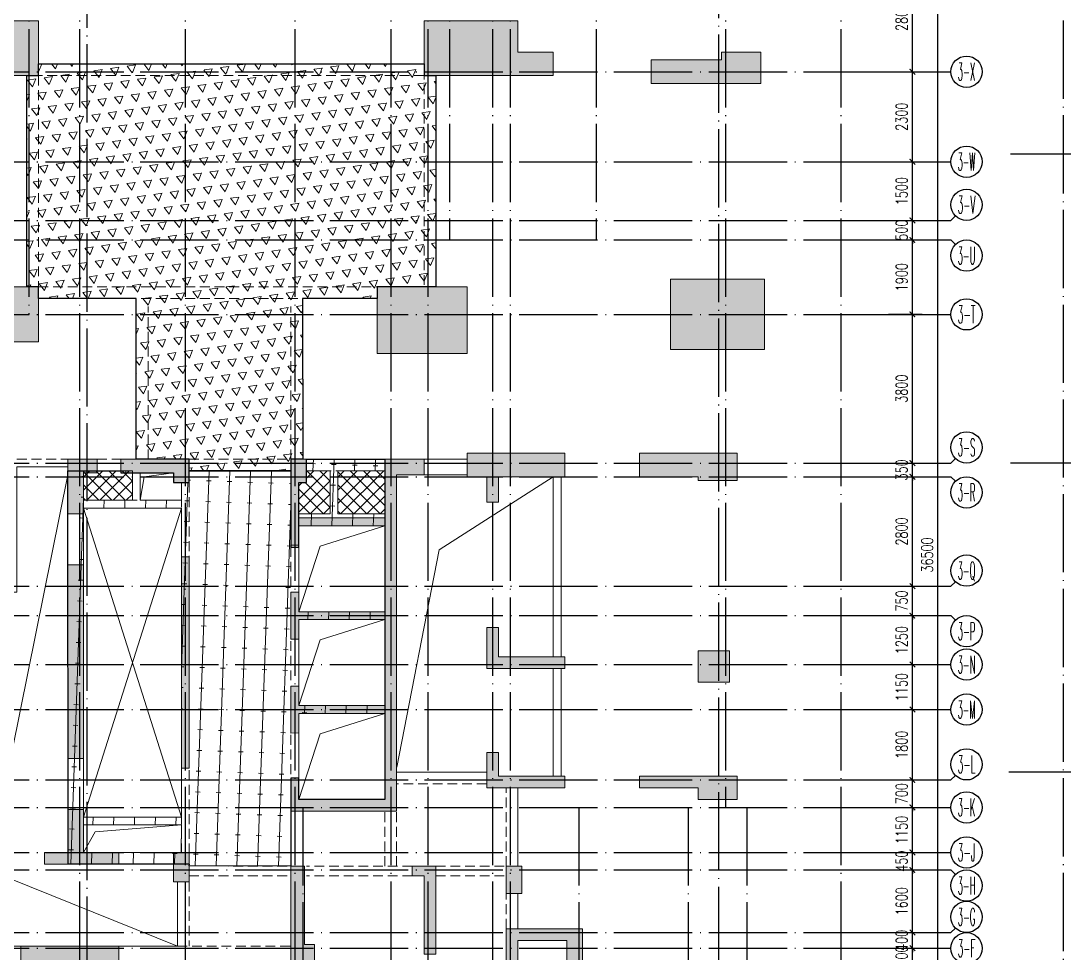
# Model space of a CAD drawing. Header units: millimetres. Extents: x 1089227 to 13101469, y 618865 to 10240562.
# Drawn here: x 2739907 to 2766559, y 4855332 to 4879157 of the extents above; entities that cross this region are included whole.
import ezdxf
from ezdxf.enums import TextEntityAlignment as Align

# ---------------------------------------------------------------- set-up
doc = ezdxf.new("R2010")
doc.units = ezdxf.units.MM
doc.header["$LTSCALE"] = 1000
doc.header["$PDMODE"] = 3
doc.header["$PDSIZE"] = 200
doc.linetypes.add('DOTE', pattern=[2.42, 2, -0.2, 0.02, -0.2])
doc.linetypes.add('HIDDEN', pattern=[0.375, 0.25, -0.125])
doc.layers.get('0').update_dxf_attribs({"linetype": 'CONTINUOUS'})
doc.layers.get('Defpoints').update_dxf_attribs({"linetype": 'CONTINUOUS'})
for name, color, linetype in [('AXIS', 3, 'CONTINUOUS'), ('AXIS_TEXT', 7, 'CONTINUOUS'), ('C-H', 8, 'CONTINUOUS'), ('DOTE', 1, 'DOTE'), ('降板范围', 7, 'CONTINUOUS')]:
    doc.layers.add(name, color=color, linetype=linetype)
for name, color, linetype, lineweight in [('S-BEAM-DASH', 4, 'HIDDEN', 0), ('S-BEAM-SE-DASH', 3, 'HIDDEN', 0), ('S-HOLE', 11, 'CONTINUOUS', 0), ('S-SLAB', 160, 'CONTINUOUS', 0), ('S-SLAB-HATCH', 73, 'CONTINUOUS', 0), ('S-WALL', 31, 'CONTINUOUS', 0)]:
    doc.layers.add(name, color=color, linetype=linetype, lineweight=lineweight)
doc.styles.add('_TCH_AXIS', font='COMPLEX', dxfattribs={"bigfont": 'AllInOneBig.shx'})
doc.styles.add('_TCH_DIM_T3', font='SIMPLEX', dxfattribs={"width": 0.705882, "bigfont": 'AllInOneBig.shx'})
doc.styles.add('COMPLEX', font='COMPLEX', dxfattribs={"bigfont": 'AllInOneBig.shx'})
doc.dimstyles.new('_TCH_ARCH&&100', dxfattribs={"dimtxt": 297.5, "dimasz": 100, "dimexe": 250, "dimexo": 300, "dimgap": 126.25, "dimtad": 1, "dimdec": 0, "dimzin": 0, "dimdsep": 46, "dimtxsty": '_TCH_DIM_T3', "dimblk": 'ARCHTICK', "dimcen": 0.09, "dimclrt": 7, "dimazin": 2, "dimtfac": 1, "dimtdec": 0, "dimtix": 1, "dimtmove": 2, "dimatfit": 3, "dimfxl": 0, "dimtolj": 1, "dimtzin": 0, "dimarcsym": 0})
pattern_1 = [(45, (-3932663.66, -307755.75), (-168.379802, 168.379802), []), (135, (-3932663.66, -307755.75), (-168.379802, -168.379802), [])]

# ---------------------------------------------------------------- blocks, each defined once
blk = doc.blocks.new('_AXISO')
blk.add_circle((0, 0), 0.5)
at = {"layer": 'AXIS_TEXT', "style": 'COMPLEX', "width": 1.041667}
blk.add_attdef('A', text='', height=0.56, dxfattribs=at).set_placement((-0.25, -0.28), (0.25, -0.28), align=Align.FIT)
blk = doc.blocks.new('_ArchTick')
at = {"color": 0, "linetype": 'ByBlock', "const_width": 0.3}
blk.add_lwpolyline([(-0.71, -0.71), (0.71, 0.71)], dxfattribs=at)
blk = doc.blocks.new('*D160')
at = {"layer": 'AXIS', "color": 0, "lineweight": -2, "transparency": 16777216}
for p, q in [((-113808, 58546), (-112296, 58546)), ((-112546, 22046), (-112546, 58546)), ((-113808, 22046), (-112296, 22046))]:
    blk.add_line(p, q, dxfattribs=at)
at = {"layer": 'Defpoints', "color": 0, "transparency": 16777216}
for p in [(-114108, 58546), (-112546, 58546), (-114108, 22046)]:
    blk.add_point(p, dxfattribs=at)
at = {"layer": 'AXIS', "color": 0, "lineweight": -2, "transparency": 16777216, "xscale": 100, "yscale": 100, "zscale": 100}
for p, rotation in [((-112546, 58546), 90), ((-112546, 22046), 270)]:
    blk.add_blockref('_ArchTick', p, dxfattribs=dict(at, rotation=rotation))
at = {"layer": 'AXIS', "color": 7, "transparency": 16777216, "insert": (-112821, 40296), "char_height": 297.5, "attachment_point": 5, "rotation": 90, "style": '_TCH_DIM_T3'}
blk.add_mtext('\\A1;36500', dxfattribs=at)
blk = doc.blocks.new('*D165')
at = {"layer": 'AXIS', "color": 0, "lineweight": -2, "transparency": 16777216}
for p, q in [((-113808, 30246), (-112947, 30246)), ((-113197, 30246), (-113197, 30346)), ((-113197, 29846), (-113197, 30246)), ((-113808, 29846), (-112947, 29846)), ((-113197, 29846), (-113197, 29746))]:
    blk.add_line(p, q, dxfattribs=at)
at = {"layer": 'Defpoints', "color": 0, "transparency": 16777216}
for p in [(-114108, 30246), (-113197, 30246), (-114108, 29846)]:
    blk.add_point(p, dxfattribs=at)
at = {"layer": 'AXIS', "color": 0, "lineweight": -2, "transparency": 16777216, "xscale": 100, "yscale": 100, "zscale": 100}
for p, rotation in [((-113197, 30246), 270), ((-113197, 29846), 90)]:
    blk.add_blockref('_ArchTick', p, dxfattribs=dict(at, rotation=rotation))
at = {"layer": 'AXIS', "color": 7, "transparency": 16777216, "insert": (-113472, 30046), "char_height": 297.5, "attachment_point": 5, "rotation": 90, "style": '_TCH_DIM_T3'}
blk.add_mtext('\\A1;400', dxfattribs=at)
blk = doc.blocks.new('*D166')
at = {"layer": 'AXIS', "color": 0, "lineweight": -2, "transparency": 16777216}
for p, q in [((-113197, 30646), (-113197, 30746)), ((-113808, 30646), (-112947, 30646)), ((-113197, 30246), (-113197, 30646)), ((-113808, 30246), (-112947, 30246)), ((-113197, 30246), (-113197, 30146))]:
    blk.add_line(p, q, dxfattribs=at)
at = {"layer": 'Defpoints', "color": 0, "transparency": 16777216}
for p in [(-114108, 30646), (-113197, 30646), (-114108, 30246)]:
    blk.add_point(p, dxfattribs=at)
at = {"layer": 'AXIS', "color": 0, "lineweight": -2, "transparency": 16777216, "xscale": 100, "yscale": 100, "zscale": 100}
for p, rotation in [((-113197, 30646), 270), ((-113197, 30246), 90)]:
    blk.add_blockref('_ArchTick', p, dxfattribs=dict(at, rotation=rotation))
at = {"layer": 'AXIS', "color": 7, "transparency": 16777216, "insert": (-113472, 30446), "char_height": 297.5, "attachment_point": 5, "rotation": 90, "style": '_TCH_DIM_T3'}
blk.add_mtext('\\A1;400', dxfattribs=at)
blk = doc.blocks.new('*D167')
at = {"layer": 'AXIS', "color": 0, "lineweight": -2, "transparency": 16777216}
for p, q in [((-113808, 32246), (-112947, 32246)), ((-113197, 30646), (-113197, 32246)), ((-113808, 30646), (-112947, 30646))]:
    blk.add_line(p, q, dxfattribs=at)
at = {"layer": 'Defpoints', "color": 0, "transparency": 16777216}
for p in [(-114108, 32246), (-113197, 32246), (-114108, 30646)]:
    blk.add_point(p, dxfattribs=at)
at = {"layer": 'AXIS', "color": 0, "lineweight": -2, "transparency": 16777216, "xscale": 100, "yscale": 100, "zscale": 100}
for p, rotation in [((-113197, 32246), 90), ((-113197, 30646), 270)]:
    blk.add_blockref('_ArchTick', p, dxfattribs=dict(at, rotation=rotation))
at = {"layer": 'AXIS', "color": 7, "transparency": 16777216, "insert": (-113472, 31446), "char_height": 297.5, "attachment_point": 5, "rotation": 90, "style": '_TCH_DIM_T3'}
blk.add_mtext('\\A1;1600', dxfattribs=at)
blk = doc.blocks.new('*D168')
at = {"layer": 'AXIS', "color": 0, "lineweight": -2, "transparency": 16777216}
for p, q in [((-113197, 32696), (-113197, 32796)), ((-113808, 32696), (-112947, 32696)), ((-113197, 32246), (-113197, 32696)), ((-113808, 32246), (-112947, 32246)), ((-113197, 32246), (-113197, 32146))]:
    blk.add_line(p, q, dxfattribs=at)
at = {"layer": 'Defpoints', "color": 0, "transparency": 16777216}
for p in [(-114108, 32696), (-113197, 32696), (-114108, 32246)]:
    blk.add_point(p, dxfattribs=at)
at = {"layer": 'AXIS', "color": 0, "lineweight": -2, "transparency": 16777216, "xscale": 100, "yscale": 100, "zscale": 100}
for p, rotation in [((-113197, 32696), 270), ((-113197, 32246), 90)]:
    blk.add_blockref('_ArchTick', p, dxfattribs=dict(at, rotation=rotation))
at = {"layer": 'AXIS', "color": 7, "transparency": 16777216, "insert": (-113472, 32471), "char_height": 297.5, "attachment_point": 5, "rotation": 90, "style": '_TCH_DIM_T3'}
blk.add_mtext('\\A1;450', dxfattribs=at)
blk = doc.blocks.new('*D169')
at = {"layer": 'AXIS', "color": 0, "lineweight": -2, "transparency": 16777216}
for p, q in [((-113808, 33846), (-112947, 33846)), ((-113197, 32696), (-113197, 33846)), ((-113808, 32696), (-112947, 32696))]:
    blk.add_line(p, q, dxfattribs=at)
at = {"layer": 'Defpoints', "color": 0, "transparency": 16777216}
for p in [(-114108, 33846), (-113197, 33846), (-114108, 32696)]:
    blk.add_point(p, dxfattribs=at)
at = {"layer": 'AXIS', "color": 0, "lineweight": -2, "transparency": 16777216, "xscale": 100, "yscale": 100, "zscale": 100}
for p, rotation in [((-113197, 33846), 90), ((-113197, 32696), 270)]:
    blk.add_blockref('_ArchTick', p, dxfattribs=dict(at, rotation=rotation))
at = {"layer": 'AXIS', "color": 7, "transparency": 16777216, "insert": (-113472, 33271), "char_height": 297.5, "attachment_point": 5, "rotation": 90, "style": '_TCH_DIM_T3'}
blk.add_mtext('\\A1;1150', dxfattribs=at)
blk = doc.blocks.new('*D170')
at = {"layer": 'AXIS', "color": 0, "lineweight": -2, "transparency": 16777216}
for p, q in [((-113808, 34546), (-112947, 34546)), ((-113197, 34546), (-113197, 34646)), ((-113197, 33846), (-113197, 34546)), ((-113808, 33846), (-112947, 33846)), ((-113197, 33846), (-113197, 33746))]:
    blk.add_line(p, q, dxfattribs=at)
at = {"layer": 'Defpoints', "color": 0, "transparency": 16777216}
for p in [(-114108, 34546), (-113197, 34546), (-114108, 33846)]:
    blk.add_point(p, dxfattribs=at)
at = {"layer": 'AXIS', "color": 0, "lineweight": -2, "transparency": 16777216, "xscale": 100, "yscale": 100, "zscale": 100}
for p, rotation in [((-113197, 34546), 270), ((-113197, 33846), 90)]:
    blk.add_blockref('_ArchTick', p, dxfattribs=dict(at, rotation=rotation))
at = {"layer": 'AXIS', "color": 7, "transparency": 16777216, "insert": (-113472, 34196), "char_height": 297.5, "attachment_point": 5, "rotation": 90, "style": '_TCH_DIM_T3'}
blk.add_mtext('\\A1;700', dxfattribs=at)
blk = doc.blocks.new('*D171')
at = {"layer": 'AXIS', "color": 0, "lineweight": -2, "transparency": 16777216}
for p, q in [((-113808, 36346), (-112947, 36346)), ((-113197, 34546), (-113197, 36346)), ((-113808, 34546), (-112947, 34546))]:
    blk.add_line(p, q, dxfattribs=at)
at = {"layer": 'Defpoints', "color": 0, "transparency": 16777216}
for p in [(-114108, 36346), (-113197, 36346), (-114108, 34546)]:
    blk.add_point(p, dxfattribs=at)
at = {"layer": 'AXIS', "color": 0, "lineweight": -2, "transparency": 16777216, "xscale": 100, "yscale": 100, "zscale": 100}
for p, rotation in [((-113197, 36346), 90), ((-113197, 34546), 270)]:
    blk.add_blockref('_ArchTick', p, dxfattribs=dict(at, rotation=rotation))
at = {"layer": 'AXIS', "color": 7, "transparency": 16777216, "insert": (-113472, 35446), "char_height": 297.5, "attachment_point": 5, "rotation": 90, "style": '_TCH_DIM_T3'}
blk.add_mtext('\\A1;1800', dxfattribs=at)
blk = doc.blocks.new('*D172')
at = {"layer": 'AXIS', "color": 0, "lineweight": -2, "transparency": 16777216}
for p, q in [((-113808, 37496), (-112947, 37496)), ((-113197, 36346), (-113197, 37496)), ((-113808, 36346), (-112947, 36346))]:
    blk.add_line(p, q, dxfattribs=at)
at = {"layer": 'Defpoints', "color": 0, "transparency": 16777216}
for p in [(-114108, 37496), (-113197, 37496), (-114108, 36346)]:
    blk.add_point(p, dxfattribs=at)
at = {"layer": 'AXIS', "color": 0, "lineweight": -2, "transparency": 16777216, "xscale": 100, "yscale": 100, "zscale": 100}
for p, rotation in [((-113197, 37496), 90), ((-113197, 36346), 270)]:
    blk.add_blockref('_ArchTick', p, dxfattribs=dict(at, rotation=rotation))
at = {"layer": 'AXIS', "color": 7, "transparency": 16777216, "insert": (-113472, 36921), "char_height": 297.5, "attachment_point": 5, "rotation": 90, "style": '_TCH_DIM_T3'}
blk.add_mtext('\\A1;1150', dxfattribs=at)
blk = doc.blocks.new('*D173')
at = {"layer": 'AXIS', "color": 0, "lineweight": -2, "transparency": 16777216}
for p, q in [((-113808, 38746), (-112947, 38746)), ((-113197, 37496), (-113197, 38746)), ((-113808, 37496), (-112947, 37496))]:
    blk.add_line(p, q, dxfattribs=at)
at = {"layer": 'Defpoints', "color": 0, "transparency": 16777216}
for p in [(-114108, 38746), (-113197, 38746), (-114108, 37496)]:
    blk.add_point(p, dxfattribs=at)
at = {"layer": 'AXIS', "color": 0, "lineweight": -2, "transparency": 16777216, "xscale": 100, "yscale": 100, "zscale": 100}
for p, rotation in [((-113197, 38746), 90), ((-113197, 37496), 270)]:
    blk.add_blockref('_ArchTick', p, dxfattribs=dict(at, rotation=rotation))
at = {"layer": 'AXIS', "color": 7, "transparency": 16777216, "insert": (-113472, 38121), "char_height": 297.5, "attachment_point": 5, "rotation": 90, "style": '_TCH_DIM_T3'}
blk.add_mtext('\\A1;1250', dxfattribs=at)
blk = doc.blocks.new('*D174')
at = {"layer": 'AXIS', "color": 0, "lineweight": -2, "transparency": 16777216}
for p, q in [((-113808, 39496), (-112947, 39496)), ((-113197, 39496), (-113197, 39596)), ((-113197, 38746), (-113197, 39496)), ((-113808, 38746), (-112947, 38746)), ((-113197, 38746), (-113197, 38646))]:
    blk.add_line(p, q, dxfattribs=at)
at = {"layer": 'Defpoints', "color": 0, "transparency": 16777216}
for p in [(-114108, 39496), (-113197, 39496), (-114108, 38746)]:
    blk.add_point(p, dxfattribs=at)
at = {"layer": 'AXIS', "color": 0, "lineweight": -2, "transparency": 16777216, "xscale": 100, "yscale": 100, "zscale": 100}
for p, rotation in [((-113197, 39496), 270), ((-113197, 38746), 90)]:
    blk.add_blockref('_ArchTick', p, dxfattribs=dict(at, rotation=rotation))
at = {"layer": 'AXIS', "color": 7, "transparency": 16777216, "insert": (-113472, 39121), "char_height": 297.5, "attachment_point": 5, "rotation": 90, "style": '_TCH_DIM_T3'}
blk.add_mtext('\\A1;750', dxfattribs=at)
blk = doc.blocks.new('*D175')
at = {"layer": 'AXIS', "color": 0, "lineweight": -2, "transparency": 16777216}
for p, q in [((-113808, 42296), (-112947, 42296)), ((-113197, 39496), (-113197, 42296)), ((-113808, 39496), (-112947, 39496))]:
    blk.add_line(p, q, dxfattribs=at)
at = {"layer": 'Defpoints', "color": 0, "transparency": 16777216}
for p in [(-114108, 42296), (-113197, 42296), (-114108, 39496)]:
    blk.add_point(p, dxfattribs=at)
at = {"layer": 'AXIS', "color": 0, "lineweight": -2, "transparency": 16777216, "xscale": 100, "yscale": 100, "zscale": 100}
for p, rotation in [((-113197, 42296), 90), ((-113197, 39496), 270)]:
    blk.add_blockref('_ArchTick', p, dxfattribs=dict(at, rotation=rotation))
at = {"layer": 'AXIS', "color": 7, "transparency": 16777216, "insert": (-113472, 40896), "char_height": 297.5, "attachment_point": 5, "rotation": 90, "style": '_TCH_DIM_T3'}
blk.add_mtext('\\A1;2800', dxfattribs=at)
blk = doc.blocks.new('*D176')
at = {"layer": 'AXIS', "color": 0, "lineweight": -2, "transparency": 16777216}
for p, q in [((-113808, 42646), (-112947, 42646)), ((-113197, 42646), (-113197, 42746)), ((-113197, 42296), (-113197, 42646)), ((-113808, 42296), (-112947, 42296)), ((-113197, 42296), (-113197, 42196))]:
    blk.add_line(p, q, dxfattribs=at)
at = {"layer": 'Defpoints', "color": 0, "transparency": 16777216}
for p in [(-114108, 42646), (-113197, 42646), (-114108, 42296)]:
    blk.add_point(p, dxfattribs=at)
at = {"layer": 'AXIS', "color": 0, "lineweight": -2, "transparency": 16777216, "xscale": 100, "yscale": 100, "zscale": 100}
for p, rotation in [((-113197, 42646), 270), ((-113197, 42296), 90)]:
    blk.add_blockref('_ArchTick', p, dxfattribs=dict(at, rotation=rotation))
at = {"layer": 'AXIS', "color": 7, "transparency": 16777216, "insert": (-113472, 42471), "char_height": 297.5, "attachment_point": 5, "rotation": 90, "style": '_TCH_DIM_T3'}
blk.add_mtext('\\A1;350', dxfattribs=at)
blk = doc.blocks.new('*D177')
at = {"layer": 'AXIS', "color": 0, "lineweight": -2, "transparency": 16777216}
for p, q in [((-113808, 46446), (-112947, 46446)), ((-113197, 42646), (-113197, 46446)), ((-113808, 42646), (-112947, 42646))]:
    blk.add_line(p, q, dxfattribs=at)
at = {"layer": 'Defpoints', "color": 0, "transparency": 16777216}
for p in [(-114108, 46446), (-113197, 46446), (-114108, 42646)]:
    blk.add_point(p, dxfattribs=at)
at = {"layer": 'AXIS', "color": 0, "lineweight": -2, "transparency": 16777216, "xscale": 100, "yscale": 100, "zscale": 100}
for p, rotation in [((-113197, 46446), 90), ((-113197, 42646), 270)]:
    blk.add_blockref('_ArchTick', p, dxfattribs=dict(at, rotation=rotation))
at = {"layer": 'AXIS', "color": 7, "transparency": 16777216, "insert": (-113472, 44546), "char_height": 297.5, "attachment_point": 5, "rotation": 90, "style": '_TCH_DIM_T3'}
blk.add_mtext('\\A1;3800', dxfattribs=at)
blk = doc.blocks.new('*D178')
at = {"layer": 'AXIS', "color": 0, "lineweight": -2, "transparency": 16777216}
for p, q in [((-113808, 48346), (-112947, 48346)), ((-113197, 46446), (-113197, 48346)), ((-113808, 46446), (-112947, 46446))]:
    blk.add_line(p, q, dxfattribs=at)
at = {"layer": 'Defpoints', "color": 0, "transparency": 16777216}
for p in [(-114108, 48346), (-113197, 48346), (-114108, 46446)]:
    blk.add_point(p, dxfattribs=at)
at = {"layer": 'AXIS', "color": 0, "lineweight": -2, "transparency": 16777216, "xscale": 100, "yscale": 100, "zscale": 100}
for p, rotation in [((-113197, 48346), 90), ((-113197, 46446), 270)]:
    blk.add_blockref('_ArchTick', p, dxfattribs=dict(at, rotation=rotation))
at = {"layer": 'AXIS', "color": 7, "transparency": 16777216, "insert": (-113472, 47396), "char_height": 297.5, "attachment_point": 5, "rotation": 90, "style": '_TCH_DIM_T3'}
blk.add_mtext('\\A1;1900', dxfattribs=at)
blk = doc.blocks.new('*D179')
at = {"layer": 'AXIS', "color": 0, "lineweight": -2, "transparency": 16777216}
for p, q in [((-113808, 48846), (-112947, 48846)), ((-113197, 48846), (-113197, 48946)), ((-113197, 48346), (-113197, 48846)), ((-113808, 48346), (-112947, 48346)), ((-113197, 48346), (-113197, 48246))]:
    blk.add_line(p, q, dxfattribs=at)
at = {"layer": 'Defpoints', "color": 0, "transparency": 16777216}
for p in [(-114108, 48846), (-113197, 48846), (-114108, 48346)]:
    blk.add_point(p, dxfattribs=at)
at = {"layer": 'AXIS', "color": 0, "lineweight": -2, "transparency": 16777216, "xscale": 100, "yscale": 100, "zscale": 100}
for p, rotation in [((-113197, 48846), 270), ((-113197, 48346), 90)]:
    blk.add_blockref('_ArchTick', p, dxfattribs=dict(at, rotation=rotation))
at = {"layer": 'AXIS', "color": 7, "transparency": 16777216, "insert": (-113472, 48596), "char_height": 297.5, "attachment_point": 5, "rotation": 90, "style": '_TCH_DIM_T3'}
blk.add_mtext('\\A1;500', dxfattribs=at)
blk = doc.blocks.new('*D180')
at = {"layer": 'AXIS', "color": 0, "lineweight": -2, "transparency": 16777216}
for p, q in [((-113808, 50346), (-112947, 50346)), ((-113197, 48846), (-113197, 50346)), ((-113808, 48846), (-112947, 48846))]:
    blk.add_line(p, q, dxfattribs=at)
at = {"layer": 'Defpoints', "color": 0, "transparency": 16777216}
for p in [(-114108, 50346), (-113197, 50346), (-114108, 48846)]:
    blk.add_point(p, dxfattribs=at)
at = {"layer": 'AXIS', "color": 0, "lineweight": -2, "transparency": 16777216, "xscale": 100, "yscale": 100, "zscale": 100}
for p, rotation in [((-113197, 50346), 90), ((-113197, 48846), 270)]:
    blk.add_blockref('_ArchTick', p, dxfattribs=dict(at, rotation=rotation))
at = {"layer": 'AXIS', "color": 7, "transparency": 16777216, "insert": (-113472, 49596), "char_height": 297.5, "attachment_point": 5, "rotation": 90, "style": '_TCH_DIM_T3'}
blk.add_mtext('\\A1;1500', dxfattribs=at)
blk = doc.blocks.new('*D181')
at = {"layer": 'AXIS', "color": 0, "lineweight": -2, "transparency": 16777216}
for p, q in [((-113808, 52646), (-112947, 52646)), ((-113197, 50346), (-113197, 52646)), ((-113808, 50346), (-112947, 50346))]:
    blk.add_line(p, q, dxfattribs=at)
at = {"layer": 'Defpoints', "color": 0, "transparency": 16777216}
for p in [(-114108, 52646), (-113197, 52646), (-114108, 50346)]:
    blk.add_point(p, dxfattribs=at)
at = {"layer": 'AXIS', "color": 0, "lineweight": -2, "transparency": 16777216, "xscale": 100, "yscale": 100, "zscale": 100}
for p, rotation in [((-113197, 52646), 90), ((-113197, 50346), 270)]:
    blk.add_blockref('_ArchTick', p, dxfattribs=dict(at, rotation=rotation))
at = {"layer": 'AXIS', "color": 7, "transparency": 16777216, "insert": (-113472, 51496), "char_height": 297.5, "attachment_point": 5, "rotation": 90, "style": '_TCH_DIM_T3'}
blk.add_mtext('\\A1;2300', dxfattribs=at)
blk = doc.blocks.new('*D182')
at = {"layer": 'AXIS', "color": 0, "lineweight": -2, "transparency": 16777216}
for p, q in [((-113808, 55446), (-112947, 55446)), ((-113197, 52646), (-113197, 55446)), ((-113808, 52646), (-112947, 52646))]:
    blk.add_line(p, q, dxfattribs=at)
at = {"layer": 'Defpoints', "color": 0, "transparency": 16777216}
for p in [(-114108, 55446), (-113197, 55446), (-114108, 52646)]:
    blk.add_point(p, dxfattribs=at)
at = {"layer": 'AXIS', "color": 0, "lineweight": -2, "transparency": 16777216, "xscale": 100, "yscale": 100, "zscale": 100}
for p, rotation in [((-113197, 55446), 90), ((-113197, 52646), 270)]:
    blk.add_blockref('_ArchTick', p, dxfattribs=dict(at, rotation=rotation))
at = {"layer": 'AXIS', "color": 7, "transparency": 16777216, "insert": (-113472, 54046), "char_height": 297.5, "attachment_point": 5, "rotation": 90, "style": '_TCH_DIM_T3'}
blk.add_mtext('\\A1;2800', dxfattribs=at)
blk = doc.blocks.new('裙房轴网260428')
at = {"layer": 'DOTE', "color": 16, "linetype": 'DOTE'}
for p, q in [((-109350, 82992.6), (-109350, -1000)), ((-118150, 80217.5), (-118150, -1000)), ((-134290, 75127.8), (-134290, -1000)), ((-110690, 50550), (-1866, 50550)), ((-110690, 42650), (-1866, 42650)), ((-110738.7, 34750), (-43972.1, 34750))]:
    blk.add_line(p, q, dxfattribs=at)
blk = doc.blocks.new('QZ-TL-0808')
at = {"layer": 'C-H'}
for points in [[(-99041, -42818), (-97591, -42818), (-97591, -41818), (-95591, -41818), (-95591, -43218), (-99041, -43218)], [(-85741, -41818), (-83341, -41818), (-83341, -42618), (-82441, -42618), (-82441, -43218), (-85741, -43218)], [(-79941, -43418), (-79941, -42818), (-78141, -42818), (-78141, -42618), (-77141, -42618), (-77141, -43418)], [(-79441, -48418), (-77041, -48418), (-77041, -50218), (-79441, -50218)], [(-98391, -49518), (-97591, -49518), (-97591, -50018), (-95591, -50018), (-95591, -48618), (-97591, -48618), (-97591, -49118), (-98391, -49118)], [(-86941, -48618), (-84641, -48618), (-84641, -50318), (-86941, -50318)], [(-94841, -54418), (-94841, -53018), (-94091, -53018), (-94091, -53368), (-94441, -53368), (-94441, -54418)], [(-93491, -53018), (-91741, -53018), (-91741, -53618), (-92141, -53618), (-92141, -53368), (-93491, -53368)], [(-86441, -53418), (-85741, -53418), (-85741, -53018), (-86741, -53018), (-86741, -54520), (-88941, -54520), (-88941, -53618), (-88741, -53618), (-88741, -53018), (-89141, -53018), (-89141, -55218), (-88941, -55218), (-88941, -54720), (-86741, -54720), (-86741, -56918), (-88941, -56918), (-88941, -56418), (-89141, -56418), (-89141, -57617), (-88941, -57617), (-88941, -57118), (-86741, -57118), (-86741, -59318), (-88941, -59318), (-88941, -58818), (-89141, -58818), (-89141, -60018), (-88941, -60017), (-88941, -59518), (-86741, -59518), (-86741, -61718), (-88941, -61718), (-88941, -61218), (-89141, -61218), (-89141, -62018), (-86441, -62018)], [(-84141, -54118), (-84141, -53468), (-84641, -53468), (-84641, -52868), (-82141, -52868), (-82141, -53468), (-83841, -53468), (-83841, -54118)], [(-80241, -52868), (-77741, -52868), (-77741, -53568), (-78741, -53568), (-78741, -53468), (-80241, -53468)], [(-91941, -55518), (-91741, -55518), (-91741, -60918), (-91941, -60918)], [(-94841, -55718), (-94441, -55718), (-94441, -60668), (-94841, -60668)], [(-84141, -58369), (-84141, -57319), (-83841, -57319), (-83841, -58069), (-82141, -58069), (-82141, -58369)], [(-78741, -57918), (-77941, -57918), (-77941, -58718), (-78741, -58718)], [(-84141, -61418), (-84141, -60518), (-83841, -60518), (-83841, -61118), (-82141, -61118), (-82141, -61418)], [(-80241, -61118), (-77741, -61118), (-77741, -61718), (-78741, -61718), (-78741, -61418), (-80241, -61418)], [(-95441, -63368), (-95441, -63068), (-94841, -63068), (-94841, -61968), (-94438, -61968), (-94441, -63068), (-93541, -63068), (-93541, -63368)], [(-92141, -63068), (-91741, -63068), (-91741, -63818), (-92141, -63818)], [(-88791, -63418), (-89141, -63418), (-89141, -66118), (-88541, -66118), (-88541, -65418), (-88791, -65418)], [(-86041, -63668), (-86041, -63418), (-85441, -63418), (-85441, -65668), (-85741, -65668), (-85741, -63668)], [(-83641, -63418), (-83241, -63418), (-83241, -64118), (-83641, -64118)], [(-83641, -65018), (-81691, -65018), (-81691, -66018), (-82091, -66018), (-82091, -65318), (-83341, -65318), (-83341, -67818), (-83641, -67818)], [(-96041, -65468), (-93541, -65468), (-93541, -65868), (-96041, -65868)]]:
    blk.add_hatch(color=256, dxfattribs=at).paths.add_polyline_path(points)
at = {"layer": 'S-WALL'}
for points in [[(-99041, -42818), (-97591, -42818), (-97591, -41818), (-95591, -41818), (-95591, -43218), (-99041, -43218), (-99041, -42818)], [(-85741, -41818), (-83341, -41818), (-83341, -42618), (-82441, -42618), (-82441, -43218), (-85741, -43218), (-85741, -41818)], [(-98391, -49518), (-97591, -49518), (-97591, -50018), (-95591, -50018), (-95591, -48618), (-97591, -48618), (-97591, -49118), (-98391, -49118), (-98391, -49518)], [(-94841, -54418), (-94841, -53018), (-94091, -53018), (-94091, -53368), (-94441, -53368), (-94441, -54418), (-94841, -54418)], [(-93491, -53018), (-91741, -53018), (-91741, -53618), (-92141, -53618), (-92141, -53368), (-93491, -53368), (-93491, -53018)], [(-89141, -57618), (-89141, -56418), (-88941, -56418), (-88941, -56918), (-86741, -56918), (-86741, -54720), (-88941, -54720), (-88941, -55218), (-89141, -55218), (-89141, -53018), (-88741, -53018), (-88741, -53618), (-88941, -53618), (-88941, -54520), (-86741, -54520), (-86741, -53018), (-85741, -53018), (-85741, -53418), (-86441, -53418), (-86441, -62018), (-89141, -62018), (-89141, -61218), (-88941, -61218), (-88941, -61718), (-86741, -61718), (-86741, -59518), (-88941, -59518), (-88941, -60017), (-89141, -60018), (-89141, -58818), (-88941, -58818), (-88941, -59318), (-86741, -59318), (-86741, -57118), (-88941, -57118), (-88941, -57617), (-89141, -57617)], [(-84141, -54118), (-84141, -53468), (-84641, -53468), (-84641, -52868), (-82141, -52868), (-82141, -53468), (-83841, -53468), (-83841, -54118), (-84141, -54118)], [(-84141, -58369), (-84141, -57319), (-83841, -57319), (-83841, -58069), (-82141, -58069), (-82141, -58369), (-84141, -58369)], [(-84141, -61418), (-84141, -60518), (-83841, -60518), (-83841, -61118), (-82141, -61118), (-82141, -61418), (-84141, -61418)], [(-80241, -61118), (-77741, -61118), (-77741, -61718), (-78741, -61718), (-78741, -61418), (-80241, -61418), (-80241, -61118)], [(-95441, -63368), (-95441, -63068), (-94841, -63068), (-94841, -61968), (-94438, -61968), (-94441, -63068), (-93541, -63068), (-93541, -63368), (-95441, -63368)], [(-89141, -63418), (-88791, -63418), (-88791, -65418), (-88541, -65418), (-88541, -66118), (-89141, -66118), (-89141, -63418)], [(-86041, -63668), (-86041, -63418), (-85441, -63418), (-85441, -65668), (-85741, -65668), (-85741, -63668), (-86041, -63668), (-86041, -63418)], [(-83641, -65018), (-81691, -65018), (-81691, -66018), (-82091, -66018), (-82091, -65318), (-83341, -65318), (-83341, -67818), (-83641, -67818), (-83641, -65018)]]:
    blk.add_lwpolyline(points, dxfattribs=at)
for points in [[(-79941, -43418), (-79941, -42818), (-78141, -42818), (-78141, -42618), (-77141, -42618), (-77141, -43418)], [(-79441, -48418), (-77041, -48418), (-77041, -50218), (-79441, -50218)], [(-86941, -48618), (-84641, -48618), (-84641, -50318), (-86941, -50318)], [(-80241, -52868), (-77741, -52868), (-77741, -53568), (-78741, -53568), (-78741, -53468), (-80241, -53468)], [(-91941, -55518), (-91741, -55518), (-91741, -60918), (-91941, -60918)], [(-94841, -55718), (-94441, -55718), (-94441, -60668), (-94841, -60668)], [(-78741, -57918), (-77941, -57918), (-77941, -58718), (-78741, -58718)], [(-92141, -63068), (-91741, -63068), (-91741, -63818), (-92141, -63818)], [(-83641, -63418), (-83241, -63418), (-83241, -64118), (-83641, -64118)], [(-96041, -65468), (-93541, -65468), (-93541, -65868), (-96041, -65868)]]:
    blk.add_lwpolyline(points, close=True, dxfattribs=at)
blk = doc.blocks.new('1F柱网-0808')
blk.add_blockref('QZ-TL-0808', (144880, 148457))
blk = doc.blocks.new('2FJGBZ')
at = {"layer": 'S-SLAB-HATCH'}
h = blk.add_hatch(dxfattribs=at)
h.set_pattern_fill('TRIANG', color=256, scale=150, angle=8)
h.set_pattern_definition([(68.0000004, (-5457252.86, 1932872.46), (-263.88782, 337.761074), [214.3125, -214.3125]), (128.0000004, (-5457252.86, 1932872.46), (-424.45358, -59.653019), [214.3125, -214.3125]), (8.0000004, (-5457384.8, 1933041.34), (160.56576, 397.414093), [214.3125, -214.3125])])
h.paths.add_polyline_path([(51789, 95439), (51788, 99540), (49289, 99540), (49289, 99840), (48989, 99840), (48989, 105239), (49288, 105239), (49289, 105539), (59139, 105539), (59139, 105239), (59439, 105239), (59439, 99839), (57939, 99839), (57939, 99541), (56038, 99540), (56039, 95439), (55739, 95439), (55739, 95139), (53140, 95139), (53140, 95439)])
h = blk.add_hatch(dxfattribs=at)
h.set_pattern_fill('橡胶', color=256, scale=150, angle=8)
h.set_pattern_definition([(88, (-21741.7, -30030.15), (-530.007, 18.5083), []), (178, (-21131.1, -29460.8), (-18.5083, -530.007), [120, -410.3301])])
h.paths.add_polyline_path([(55739, 85039), (53140, 85042), (53145, 85089), (50045, 85089), (50039, 95139), (51389, 95139), (51389, 95089), (52740, 95089), (52740, 94839), (53140, 94839), (53140, 95139), (55739, 95139), (55739, 93190), (55939, 93190), (55939, 94839), (56139, 94839), (56139, 95439), (58139, 95439), (58139, 86739), (55939, 86739), (55938, 87289), (55738, 87289)])
h.paths.add_polyline_path([(50438, 85389), (52938, 85389), (52940, 86090), (50439, 86090)], flags=16)
h.paths.add_polyline_path([(52940, 86289), (50439, 86289), (50439, 94189), (52940, 94189)], flags=16)
h.paths.add_polyline_path([(55939, 88937), (58139, 88937), (58139, 86739), (55939, 86739)], flags=16)
h.paths.add_polyline_path([(55939, 91337), (58139, 91337), (58139, 89139), (55939, 89139)], flags=16)
h.paths.add_polyline_path([(55939, 93735), (58139, 93735), (58139, 91537), (55939, 91537)], flags=17)
h.paths.add_polyline_path([(56739, 95139), (56139, 95139), (56139, 94839), (55939, 94839), (55939, 94037), (56739, 94037)], flags=16)
h.paths.add_polyline_path([(58139, 94037), (56939, 94037), (56939, 95139), (58139, 95139)], flags=17)
h.paths.add_polyline_path([(51889, 95089), (52740, 95089), (52740, 94839), (52940, 94839), (52940, 94389), (51889, 94389)], flags=16)
h.paths.add_polyline_path([(51689, 94389), (50439, 94389), (50439, 95139), (51689, 95139)], flags=16)
h = blk.add_hatch(dxfattribs=at)
h.set_pattern_fill('ANSI37', color=256, scale=150)
h.set_pattern_definition(pattern_1)
h.paths.add_polyline_path([(51689, 94389), (50439, 94389), (50439, 95139), (51689, 95139)])
h = blk.add_hatch(dxfattribs=at)
h.set_pattern_fill('ANSI37', color=256, scale=150)
h.set_pattern_definition(pattern_1)
h.paths.add_polyline_path([(56739, 95139), (56139, 95139), (56139, 94839), (55939, 94839), (55939, 94037), (56739, 94037)])
h = blk.add_hatch(dxfattribs=at)
h.set_pattern_fill('ANSI37', color=256, scale=150)
h.set_pattern_definition([(45, (-3926164.25, -307755.75), (-168.379802, 168.379802), []), (135, (-3926164.25, -307755.75), (-168.379802, -168.379802), [])])
h.paths.add_polyline_path([(58139, 94037), (56939, 94037), (56939, 95139), (58139, 95139)])
at = {"layer": 'S-BEAM-DASH'}
for p, q in [((59139, 105539), (49289, 105539)), ((48989, 105239), (48989, 99839)), ((49289, 105239), (49289, 99739)), ((59139, 105239), (49289, 105239)), ((59139, 99889), (59139, 105239)), ((59439, 99889), (59439, 105239)), ((49289, 99840), (57939, 99840)), ((49289, 99540), (57939, 99540)), ((51789, 95439), (51788, 99339)), ((52089, 95439), (52088, 99339)), ((55739, 95439), (55738, 99339)), ((56039, 95439), (56038, 99339)), ((48739, 95439), (50039, 95439)), ((50789, 95439), (51390, 95439)), ((53140, 95439), (55739, 95439)), ((56139, 95439), (58139, 95439)), ((50790, 95139), (51390, 95139)), ((53140, 95139), (55739, 95139)), ((56139, 95139), (58139, 95139)), ((52940, 94839), (52940, 92487)), ((53140, 94839), (53140, 92487)), ((50039, 94039), (50039, 92939)), ((50439, 94039), (50439, 92939)), ((55739, 93190), (55739, 92089)), ((55939, 93190), (55939, 92089)), ((55739, 90790), (55739, 89689)), ((55939, 90790), (55939, 89689)), ((55739, 88390), (55738, 87289)), ((55939, 88390), (55938, 87289)), ((50039, 87589), (50039, 86489)), ((50439, 87589), (50439, 86489)), ((52940, 87487), (52940, 85389)), ((53140, 87487), (53140, 85389)), ((60739, 87137), (58439, 87137)), ((61239, 85039), (61239, 87039)), ((55739, 85039), (55739, 86439)), ((56039, 85039), (56039, 86439)), ((58139, 85039), (58139, 86439)), ((58439, 85039), (58439, 86439)), ((51339, 85389), (52740, 85389)), ((53140, 85042), (55739, 85039)), ((58839, 85039), (56139, 85039)), ((59439, 85039), (61239, 85039)), ((53140, 84792), (55739, 84789)), ((58839, 84789), (56139, 84789)), ((59439, 84789), (61239, 84789)), ((53140, 84639), (53140, 82989)), ((61239, 83439), (61239, 84339)), ((52840, 82989), (55739, 82989))]:
    blk.add_line(p, q, dxfattribs=at)
at = {"layer": 'S-BEAM-DASH', "linetype": 'Continuous'}
for p, q in [((59139, 95439), (60252, 95439)), ((48739, 95239), (50039, 95239)), ((59141, 95040), (60253, 95040)), ((62440, 94989), (62440, 90390)), ((62640, 94989), (62640, 90390)), ((62440, 90088), (62440, 87339)), ((62640, 90088), (62640, 87339)), ((60739, 87437), (58439, 87437)), ((61539, 85039), (61539, 87039)), ((51339, 85089), (52740, 85089)), ((52840, 84639), (52840, 82989)), ((61539, 83439), (61539, 84339)), ((51339, 82989), (52840, 82989))]:
    blk.add_line(p, q, dxfattribs=at)
at = {"layer": 'S-BEAM-SE-DASH'}
for p, q in [((51689, 94389), (51689, 95139)), ((51889, 94389), (51889, 95139)), ((56739, 94037), (56739, 95139)), ((56939, 94037), (56939, 95139)), ((50439, 94389), (52940, 94389)), ((50439, 94189), (52940, 94189)), ((50439, 86290), (52940, 86290)), ((50439, 86090), (52940, 86090))]:
    blk.add_line(p, q, dxfattribs=at)
at = {"layer": 'S-HOLE'}
for points in [[(48739, 95239), (48739, 92039), (47740, 92039), (47740, 82989), (52840, 82989), (52840, 84639), (52740, 84639), (52740, 85089), (49439, 85089), (49439, 85389), (50039, 85389), (50039, 95239)], [(51889, 95089), (52740, 95089), (52740, 94839), (52940, 94839), (52940, 94389), (51889, 94389)], [(52940, 86289), (50439, 86289), (50439, 94189), (52940, 94189)], [(55939, 93735), (58139, 93735), (58139, 91537), (55939, 91537)], [(55939, 91337), (58139, 91337), (58139, 89139), (55939, 89139)], [(55939, 88937), (58139, 88937), (58139, 86739), (55939, 86739)], [(50438, 85389), (52938, 85389), (52940, 86090), (50439, 86090)]]:
    blk.add_lwpolyline(points, close=True, dxfattribs=at)
for points in [[(52840, 82989), (47992, 84939), (50038, 95039)], [(51889, 94389), (51986, 94989), (52738, 95089)], [(62440, 94989), (59522, 93124), (58441, 87567)], [(52940, 94189), (50439, 86290)], [(52939, 86289), (50439, 94189)], [(58139, 93735), (56482, 93216), (55939, 91537)], [(58139, 91337), (56482, 90818), (55939, 89139)], [(58139, 88937), (56482, 88418), (55939, 86739)], [(52939, 86090), (50736, 85914), (50438, 85389)]]:
    blk.add_lwpolyline(points, dxfattribs=at)
at = {"layer": 'S-SLAB'}
for points in [[(51689, 94389), (50439, 94389), (50439, 95139), (51689, 95139)], [(56739, 95139), (56139, 95139), (56139, 94839), (55939, 94839), (55939, 94037), (56739, 94037)], [(58139, 94037), (56939, 94037), (56939, 95139), (58139, 95139)]]:
    blk.add_lwpolyline(points, close=True, dxfattribs=at)
at = {"layer": '降板范围'}
for points in [[(51789, 95439), (51788, 99540), (49289, 99540), (49289, 99840), (48989, 99840), (48989, 105239), (49288, 105239), (49289, 105539), (59139, 105539), (59139, 105239), (59439, 105239), (59439, 99839), (57939, 99839), (57939, 99541), (56038, 99540), (56039, 95439), (55739, 95439), (55739, 95139), (53140, 95139), (53140, 95439)], [(55739, 85039), (53140, 85042), (53145, 85089), (50045, 85089), (50039, 95139), (51389, 95139), (51389, 95089), (52740, 95089), (52740, 94839), (53140, 94839), (53140, 95139), (55739, 95139), (55739, 93190), (55939, 93190), (55939, 94839), (56139, 94839), (56139, 95439), (58139, 95439), (58139, 86739), (55939, 86739), (55938, 87289), (55738, 87289)]]:
    blk.add_lwpolyline(points, close=True, dxfattribs=at)
blk.add_blockref('1F柱网-0808', (0, 0))
blk = doc.blocks.new('塔楼轴网260428')
at = {"layer": 'AXIS'}
for p, q in [((-114108.2, 52645.6), (-112214.8, 52645.6)), ((-114108.2, 50345.6), (-112214.8, 50345.6)), ((-114108.2, 48845.6), (-112214.8, 48845.6)), ((-112097.6, 48962.8), (-112214.8, 48845.6)), ((-114108.2, 48345.6), (-112214.8, 48345.6)), ((-112097.6, 48228.5), (-112214.8, 48345.6)), ((-114108.2, 46445.6), (-112214.8, 46445.6)), ((-114108.2, 42645.6), (-112214.8, 42645.6)), ((-112097.6, 42762.8), (-112214.8, 42645.6)), ((-114108.2, 42295.6), (-112214.8, 42295.6)), ((-112097.6, 42178.5), (-112214.8, 42295.6)), ((-114108.2, 39495.6), (-112214.8, 39495.6)), ((-112097.6, 39612.8), (-112214.8, 39495.6)), ((-114108.2, 38745.6), (-112214.8, 38745.6)), ((-112097.6, 38628.5), (-112214.8, 38745.6)), ((-114108.2, 37495.6), (-112214.8, 37495.6)), ((-114108.2, 36345.6), (-112214.8, 36345.6)), ((-112097.6, 34662.8), (-112214.8, 34545.6)), ((-114108.2, 34545.6), (-112214.8, 34545.6)), ((-114108.2, 33845.6), (-112214.8, 33845.6)), ((-114108.2, 32695.6), (-112214.8, 32695.6)), ((-114108.2, 32245.6), (-112214.8, 32245.6)), ((-112097.6, 32128.5), (-112214.8, 32245.6)), ((-112097.6, 30762.8), (-112214.8, 30645.6)), ((-114108.2, 30645.6), (-112214.8, 30645.6)), ((-114108.2, 30245.6), (-112214.8, 30245.6))]:
    blk.add_line(p, q, dxfattribs=at)
at = {"layer": 'DOTE', "color": 14}
for p, q in [((-135773.7, 63411.5), (-135773.7, 46445.6)), ((-134473.7, 63411.5), (-134473.7, 18841.8)), ((-131773.7, 63411.5), (-131773.7, 18841.8)), ((-128973.7, 63411.5), (-128973.7, 18841.8)), ((-126523.7, 63411.5), (-126523.7, 18841.8)), ((-125573.7, 63411.5), (-125573.7, 18841.8)), ((-125023.7, 63411.5), (-125023.7, 48346)), ((-123923.7, 63411.5), (-123923.7, 18841.8)), ((-123473.7, 63411.5), (-123473.7, 18841.8)), ((-121273.7, 63411.5), (-121273.7, 48345.6)), ((-117973.7, 63411.5), (-117973.7, 33845.6)), ((-115023.7, 63411.5), (-115023.7, 18841.8)), ((-147441.8, 52645.6), (-114108.2, 52645.6)), ((-147441.8, 50345.6), (-114108.2, 50345.6)), ((-147441.8, 48845.6), (-114108.2, 48845.6)), ((-147441.8, 48345.6), (-114108.2, 48345.6)), ((-147441.8, 46445.6), (-114108.2, 46445.6)), ((-147441.8, 42645.6), (-114108.2, 42645.6)), ((-147441.8, 42295.6), (-114108.2, 42295.6)), ((-147441.8, 39495.6), (-114108.2, 39495.6)), ((-147441.8, 38745.6), (-114108.2, 38745.6)), ((-147441.8, 37495.6), (-114108.2, 37495.6)), ((-147441.8, 36345.6), (-114108.2, 36345.6)), ((-147441.8, 34545.6), (-114108.2, 34545.6)), ((-147441.8, 33845.6), (-114108.2, 33845.6)), ((-128773.7, 33846.7), (-128773.7, 18841.8)), ((-121723.7, 33845.6), (-121723.7, 18841.8)), ((-118923.7, 33845.6), (-118923.7, 18841.8)), ((-117423.7, 33845.6), (-117423.7, 18841.8)), ((-147441.8, 32695.6), (-114108.2, 32695.6)), ((-147441.8, 32245.6), (-114108.2, 32245.6)), ((-147441.8, 30645.6), (-114108.2, 30645.6)), ((-147441.8, 30245.6), (-114108.2, 30245.6))]:
    blk.add_line(p, q, dxfattribs=at)
at = {"layer": 'AXIS'}
ref = blk.add_blockref('_AXISO', (-111814.8, 52645.6), dxfattribs=dict(at, xscale=800, yscale=800, zscale=800))
ref.add_attrib('A', '3-X', dxfattribs={"layer": 'AXIS_TEXT', "height": 452.55, "style": '_TCH_AXIS', "width": 0.333333}).set_placement((-112041, 52419.3), (-111588.5, 52419.3), align=Align.FIT)
ref = blk.add_blockref('_AXISO', (-111814.8, 50345.6), dxfattribs=dict(at, xscale=800, yscale=800, zscale=800))
ref.add_attrib('A', '3-W', dxfattribs={"layer": 'AXIS_TEXT', "height": 452.55, "style": '_TCH_AXIS', "width": 0.313433}).set_placement((-112041, 50119.3), (-111588.5, 50119.3), align=Align.FIT)
ref = blk.add_blockref('_AXISO', (-111814.8, 49245.6), dxfattribs=dict(at, xscale=800, yscale=800, zscale=800))
ref.add_attrib('A', '3-V', dxfattribs={"layer": 'AXIS_TEXT', "height": 452.55, "style": '_TCH_AXIS', "width": 0.333333}).set_placement((-112041, 49019.3), (-111588.5, 49019.3), align=Align.FIT)
ref = blk.add_blockref('_AXISO', (-111814.8, 47945.6), dxfattribs=dict(at, xscale=800, yscale=800, zscale=800))
ref.add_attrib('A', '3-U', dxfattribs={"layer": 'AXIS_TEXT', "height": 452.55, "style": '_TCH_AXIS', "width": 0.323077}).set_placement((-112041, 47719.3), (-111588.5, 47719.3), align=Align.FIT)
ref = blk.add_blockref('_AXISO', (-111814.8, 46445.6), dxfattribs=dict(at, xscale=800, yscale=800, zscale=800))
ref.add_attrib('A', '3-T', dxfattribs={"layer": 'AXIS_TEXT', "height": 452.55, "style": '_TCH_AXIS', "width": 0.35}).set_placement((-112041, 46219.3), (-111588.5, 46219.3), align=Align.FIT)
ref = blk.add_blockref('_AXISO', (-111814.8, 43045.6), dxfattribs=dict(at, xscale=800, yscale=800, zscale=800))
ref.add_attrib('A', '3-S', dxfattribs={"layer": 'AXIS_TEXT', "height": 452.55, "style": '_TCH_AXIS', "width": 0.355932}).set_placement((-112041, 42819.3), (-111588.5, 42819.3), align=Align.FIT)
ref = blk.add_blockref('_AXISO', (-111814.8, 41895.6), dxfattribs=dict(at, xscale=800, yscale=800, zscale=800))
ref.add_attrib('A', '3-R', dxfattribs={"layer": 'AXIS_TEXT', "height": 452.55, "style": '_TCH_AXIS', "width": 0.333333}).set_placement((-112041, 41669.3), (-111588.5, 41669.3), align=Align.FIT)
ref = blk.add_blockref('_AXISO', (-111814.8, 39895.6), dxfattribs=dict(at, xscale=800, yscale=800, zscale=800))
ref.add_attrib('A', '3-Q', dxfattribs={"layer": 'AXIS_TEXT', "height": 452.55, "style": '_TCH_AXIS', "width": 0.344262}).set_placement((-112041, 39669.3), (-111588.5, 39669.3), align=Align.FIT)
ref = blk.add_blockref('_AXISO', (-111814.8, 38345.6), dxfattribs=dict(at, xscale=800, yscale=800, zscale=800))
ref.add_attrib('A', '3-P', dxfattribs={"layer": 'AXIS_TEXT', "height": 452.55, "style": '_TCH_AXIS', "width": 0.33871}).set_placement((-112041, 38119.3), (-111588.5, 38119.3), align=Align.FIT)
ref = blk.add_blockref('_AXISO', (-111814.8, 37495.6), dxfattribs=dict(at, xscale=800, yscale=800, zscale=800))
ref.add_attrib('A', '3-N', dxfattribs={"layer": 'AXIS_TEXT', "height": 452.55, "style": '_TCH_AXIS', "width": 0.328125}).set_placement((-112041, 37269.3), (-111588.5, 37269.3), align=Align.FIT)
ref = blk.add_blockref('_AXISO', (-111814.8, 36345.6), dxfattribs=dict(at, xscale=800, yscale=800, zscale=800))
ref.add_attrib('A', '3-M', dxfattribs={"layer": 'AXIS_TEXT', "height": 452.55, "style": '_TCH_AXIS', "width": 0.318182}).set_placement((-112041, 36119.3), (-111588.5, 36119.3), align=Align.FIT)
ref = blk.add_blockref('_AXISO', (-111814.8, 34945.6), dxfattribs=dict(at, xscale=800, yscale=800, zscale=800))
ref.add_attrib('A', '3-L', dxfattribs={"layer": 'AXIS_TEXT', "height": 452.55, "style": '_TCH_AXIS', "width": 0.35}).set_placement((-112041, 34719.3), (-111588.5, 34719.3), align=Align.FIT)
ref = blk.add_blockref('_AXISO', (-111814.8, 33845.6), dxfattribs=dict(at, xscale=800, yscale=800, zscale=800))
ref.add_attrib('A', '3-K', dxfattribs={"layer": 'AXIS_TEXT', "height": 452.55, "style": '_TCH_AXIS', "width": 0.328125}).set_placement((-112041, 33619.3), (-111588.5, 33619.3), align=Align.FIT)
ref = blk.add_blockref('_AXISO', (-111814.8, 32695.6), dxfattribs=dict(at, xscale=800, yscale=800, zscale=800))
ref.add_attrib('A', '3-J', dxfattribs={"layer": 'AXIS_TEXT', "height": 452.55, "style": '_TCH_AXIS', "width": 0.375}).set_placement((-112041, 32469.3), (-111588.5, 32469.3), align=Align.FIT)
ref = blk.add_blockref('_AXISO', (-111814.8, 31845.6), dxfattribs=dict(at, xscale=800, yscale=800, zscale=800))
ref.add_attrib('A', '3-H', dxfattribs={"layer": 'AXIS_TEXT', "height": 452.55, "style": '_TCH_AXIS', "width": 0.323077}).set_placement((-112041, 31619.3), (-111588.5, 31619.3), align=Align.FIT)
ref = blk.add_blockref('_AXISO', (-111814.8, 31045.6), dxfattribs=dict(at, xscale=800, yscale=800, zscale=800))
ref.add_attrib('A', '3-G', dxfattribs={"layer": 'AXIS_TEXT', "height": 452.55, "style": '_TCH_AXIS', "width": 0.333333}).set_placement((-112041, 30819.3), (-111588.5, 30819.3), align=Align.FIT)
ref = blk.add_blockref('_AXISO', (-111814.8, 30245.6), dxfattribs=dict(at, xscale=800, yscale=800, zscale=800))
ref.add_attrib('A', '3-F', dxfattribs={"layer": 'AXIS_TEXT', "height": 452.55, "style": '_TCH_AXIS', "width": 0.344262}).set_placement((-112041, 30019.3), (-111588.5, 30019.3), align=Align.FIT)
for p1, p2, distance, picture, middle in [((-114108.2, 22045.6), (-114108.2, 58545.6), -1561.9, '*D160', (-112821.3, 40295.6)), ((-114108.2, 52645.6), (-114108.2, 55445.6), -911, '*D182', (-113472.2, 54045.6)), ((-114108.2, 50345.6), (-114108.2, 52645.6), -911, '*D181', (-113472.2, 51495.6)), ((-114108.2, 48845.6), (-114108.2, 50345.6), -911, '*D180', (-113472.2, 49595.6)), ((-114108.2, 48345.6), (-114108.2, 48845.6), -911, '*D179', (-113472.2, 48595.6)), ((-114108.2, 46445.6), (-114108.2, 48345.6), -911, '*D178', (-113472.2, 47395.6)), ((-114108.2, 42645.6), (-114108.2, 46445.6), -911, '*D177', (-113472.2, 44545.6)), ((-114108.2, 42295.6), (-114108.2, 42645.6), -911, '*D176', (-113472.2, 42470.6)), ((-114108.2, 39495.6), (-114108.2, 42295.6), -911, '*D175', (-113472.2, 40895.6)), ((-114108.2, 38745.6), (-114108.2, 39495.6), -911, '*D174', (-113472.2, 39120.6)), ((-114108.2, 37495.6), (-114108.2, 38745.6), -911, '*D173', (-113472.2, 38120.6)), ((-114108.2, 36345.6), (-114108.2, 37495.6), -911, '*D172', (-113472.2, 36920.6)), ((-114108.2, 34545.6), (-114108.2, 36345.6), -911, '*D171', (-113472.2, 35445.6)), ((-114108.2, 33845.6), (-114108.2, 34545.6), -911, '*D170', (-113472.2, 34195.6)), ((-114108.2, 32695.6), (-114108.2, 33845.6), -911, '*D169', (-113472.2, 33270.6)), ((-114108.2, 32245.6), (-114108.2, 32695.6), -911, '*D168', (-113472.2, 32470.6)), ((-114108.2, 30645.6), (-114108.2, 32245.6), -911, '*D167', (-113472.2, 31445.6)), ((-114108.2, 30245.6), (-114108.2, 30645.6), -911, '*D166', (-113472.2, 30445.6)), ((-114108.2, 29845.6), (-114108.2, 30245.6), -911, '*D165', (-113472.2, 30045.6))]:
    dim = blk.add_aligned_dim(p1=p1, p2=p2, distance=distance, dimstyle='_TCH_ARCH&&100', dxfattribs=at)
    dim.commit()
    dim.dimension.update_dxf_attribs({"geometry": picture, "text_midpoint": middle})
blk = doc.blocks.new('04地块地下轴网260428')
for name in ['裙房轴网260428', '塔楼轴网260428']:
    blk.add_blockref(name, (0, 0))

msp = doc.modelspace()

# ---------------------------------------------------------------- block references
for name, p in [('2FJGBZ', (2691067.831, 4772518.421)), ('04地块地下轴网260428', (2875880.956, 4825211.796))]:
    msp.add_blockref(name, p)

doc.saveas('drawing.dxf')
